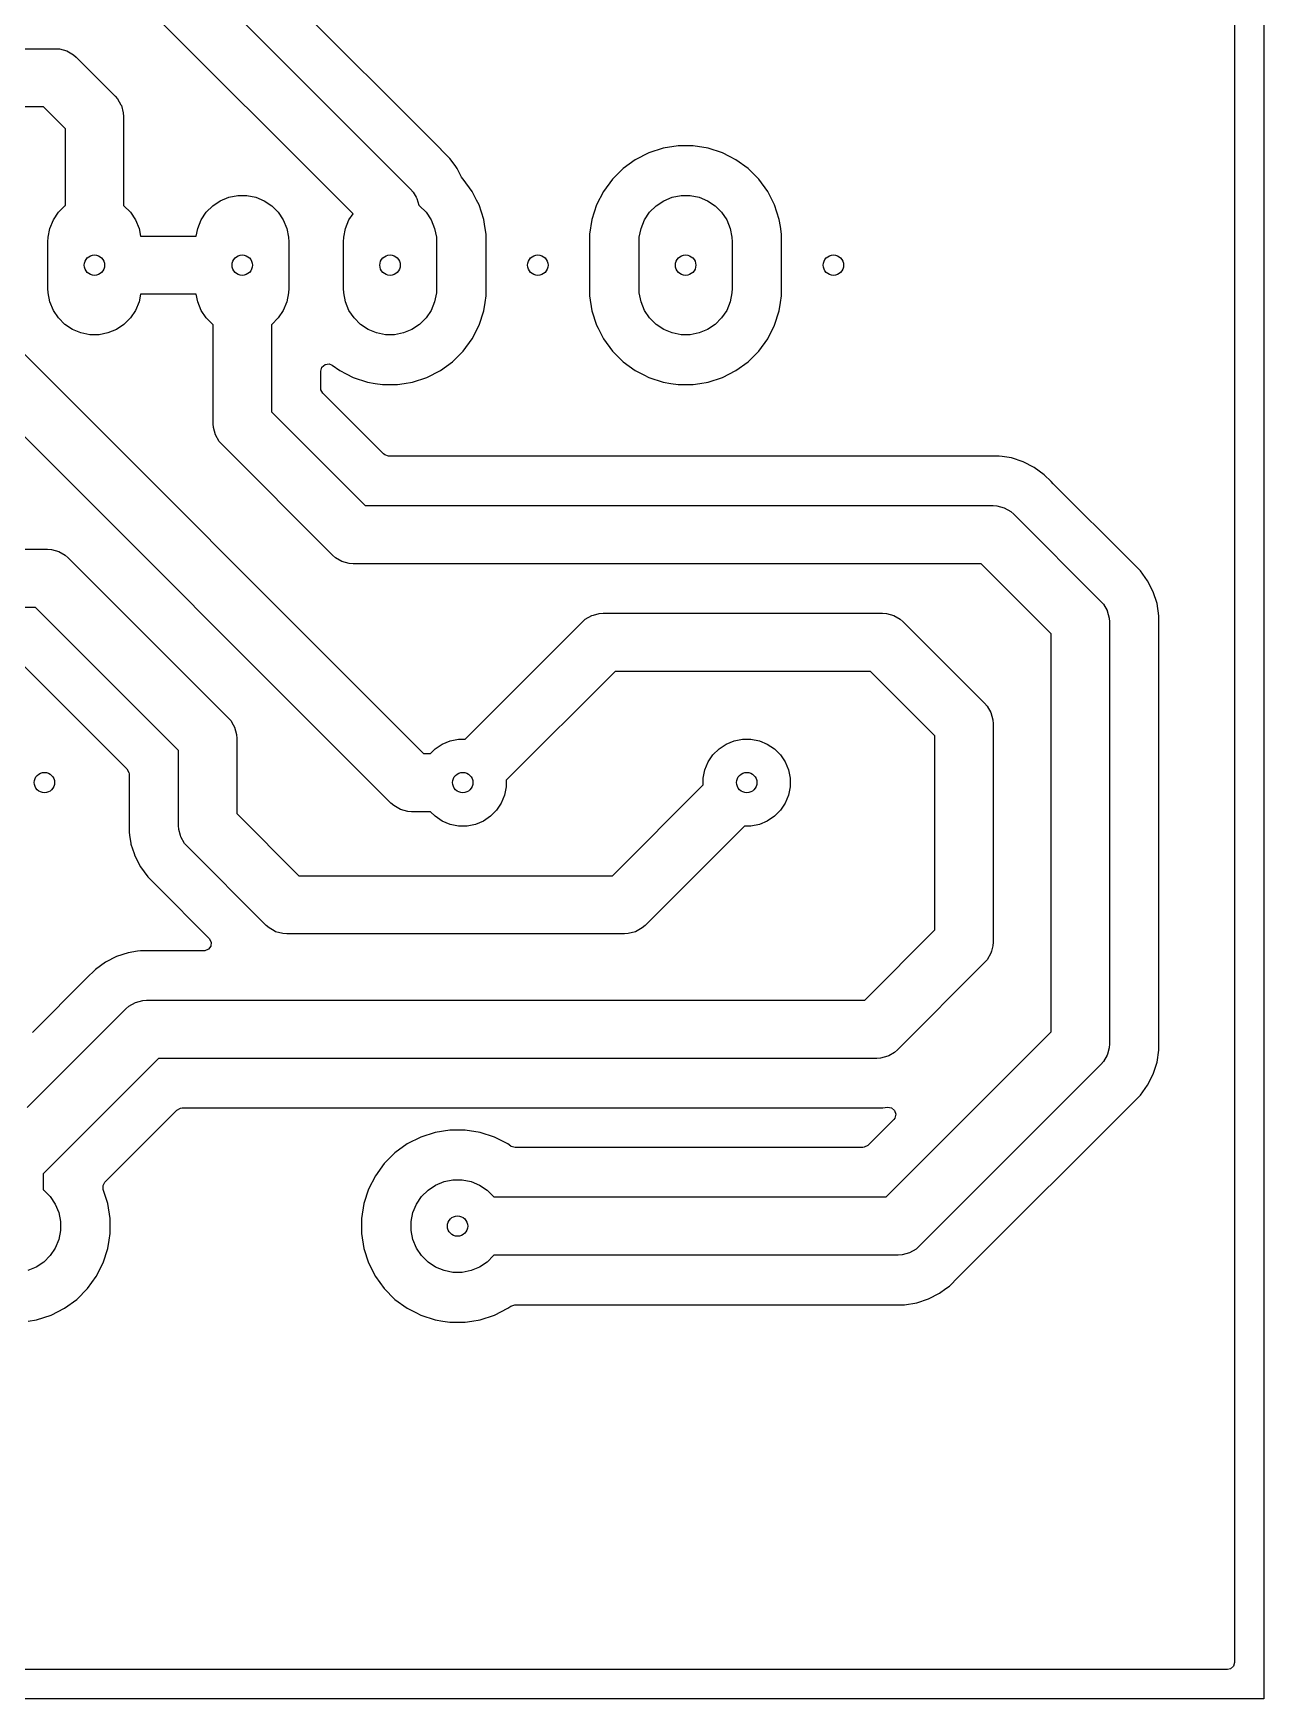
# Model space of a CAD drawing. Header units: millimetres. Extents: x 20 to 61.9, y -64 to -20.
# Drawn here: x 40.75 to 61.9, y -64 to -35.39 of the extents above; entities that cross this region are included whole.
import ezdxf

# ---------------------------------------------------------------- set-up
doc = ezdxf.new("R2010")
doc.units = ezdxf.units.MM
doc.layers.add('B.Cu', color=253, linetype='CONTINUOUS', true_color=0x83a598)
doc.layers.add('Edge.Cuts', color=40, linetype='CONTINUOUS', true_color=0xfabd2f)

msp = doc.modelspace()

# ---------------------------------------------------------------- linework, layer by layer
at = {"layer": 'B.Cu', "linetype": 'CONTINUOUS'}
for p, q in [((61.3995, -20.6245), (61.3995, -63.3755)), ((43.121853, -33.948147), (47.238553, -38.064847)), ((47.761665, -37.38517), (44.388676, -34.012181)), ((46.248722, -38.489228), (42.561194, -34.8017)), ((36.017105, -35.6517), (41.1384, -35.6517)), ((41.1384, -35.6517), (41.203648, -35.655977)), ((41.203648, -35.655977), (41.203663, -35.655977)), ((41.203663, -35.655977), (41.329742, -35.68976)), ((41.329742, -35.68976), (41.442781, -35.755023)), ((41.442781, -35.755023), (41.442796, -35.755038)), ((41.442796, -35.755038), (41.491953, -35.798147)), ((41.491953, -35.798147), (42.158554, -36.464747)), ((42.158554, -36.464747), (42.201661, -36.513903)), ((42.201661, -36.513903), (42.201677, -36.513919)), ((42.201677, -36.513919), (42.259251, -36.61364)), ((42.259251, -36.61364), (42.26694, -36.626958)), ((40.931294, -36.6517), (36.017105, -36.6517)), ((41.305, -37.025406), (40.931294, -36.6517)), ((42.26694, -36.626958), (42.300723, -36.753037)), ((42.300723, -36.753037), (42.300723, -36.753052)), ((42.300723, -36.753052), (42.305, -36.8183)), ((42.305, -36.8183), (42.305, -38.34657)), ((41.305, -38.34657), (41.305, -37.025406)), ((47.76168, -37.385184), (47.761665, -37.38517)), ((47.764791, -37.388295), (47.76168, -37.385184)), ((47.764792, -37.388296), (47.764791, -37.388295)), ((47.915104, -37.538608), (47.764792, -37.388296)), ((51.331423, -37.440422), (51.099945, -37.558368)), ((51.578506, -37.36014), (51.331423, -37.440422)), ((51.835098, -37.3195), (51.578506, -37.36014)), ((51.835103, -37.3195), (51.835098, -37.3195)), ((52.094897, -37.3195), (51.835103, -37.3195)), ((52.094902, -37.3195), (52.094897, -37.3195)), ((52.351493, -37.36014), (52.094902, -37.3195)), ((52.598576, -37.440422), (52.351493, -37.36014)), ((52.71982, -37.5022), (52.598576, -37.440422)), ((47.915106, -37.538611), (47.915104, -37.538608)), ((47.91511, -37.538615), (47.915106, -37.538611)), ((48.002356, -37.658701), (47.91511, -37.538615)), ((48.040051, -37.710584), (48.002356, -37.658701)), ((48.114559, -37.856816), (48.040051, -37.710584)), ((50.889768, -37.711071), (50.706071, -37.894768)), ((50.889774, -37.711066), (50.889768, -37.711071)), ((51.099945, -37.558368), (50.889774, -37.711066)), ((52.830051, -37.558366), (52.71982, -37.5022)), ((52.830053, -37.558367), (52.830051, -37.558366)), ((52.830054, -37.558368), (52.830053, -37.558367)), ((53.039566, -37.710587), (52.830054, -37.558368)), ((53.040229, -37.711069), (53.039566, -37.710587)), ((53.223931, -37.894771), (53.040229, -37.711069)), ((48.137363, -37.888203), (48.114559, -37.856816)), ((48.143931, -37.894771), (48.137363, -37.888203)), ((48.296634, -38.104949), (48.143931, -37.894771)), ((50.706066, -37.894774), (50.553368, -38.104945)), ((50.706071, -37.894768), (50.706066, -37.894774)), ((53.376634, -38.104949), (53.223931, -37.894771)), ((43.837485, -38.351592), (43.967883, -38.264463)), ((43.967883, -38.264463), (44.112772, -38.204448)), ((44.112772, -38.204448), (44.266586, -38.173852)), ((44.266586, -38.173852), (44.423414, -38.173852)), ((44.423414, -38.173852), (44.577228, -38.204448)), ((44.577228, -38.204448), (44.722117, -38.264463)), ((44.722117, -38.264463), (44.852515, -38.351592)), ((47.238553, -38.064847), (47.281661, -38.114003)), ((47.281661, -38.114003), (47.281677, -38.114019)), ((47.281677, -38.114019), (47.333886, -38.204448)), ((47.333886, -38.204448), (47.34694, -38.227058)), ((47.34694, -38.227058), (47.377647, -38.341657)), ((47.377647, -38.341657), (47.392515, -38.351592)), ((48.371787, -38.252445), (48.296634, -38.104949)), ((48.414577, -38.336423), (48.371787, -38.252445)), ((48.414577, -38.336425), (48.414577, -38.336423)), ((48.414579, -38.336428), (48.414577, -38.336425)), ((48.49486, -38.583507), (48.414579, -38.336428)), ((50.435422, -38.336423), (50.35514, -38.583506)), ((50.553368, -38.104945), (50.435422, -38.336423)), ((51.457485, -38.351592), (51.587883, -38.264463)), ((51.587883, -38.264463), (51.732772, -38.204448)), ((51.732772, -38.204448), (51.886586, -38.173852)), ((51.886586, -38.173852), (52.043414, -38.173852)), ((52.043414, -38.173852), (52.197228, -38.204448)), ((52.197228, -38.204448), (52.342117, -38.264463)), ((52.342117, -38.264463), (52.472515, -38.351592)), ((53.451787, -38.252445), (53.376634, -38.104949)), ((53.494577, -38.336423), (53.451787, -38.252445)), ((53.494577, -38.336425), (53.494577, -38.336423)), ((53.494579, -38.336428), (53.494577, -38.336425)), ((53.57486, -38.583507), (53.494579, -38.336428)), ((41.039448, -38.737772), (41.099463, -38.592883)), ((41.099463, -38.592883), (41.186592, -38.462485)), ((41.186592, -38.462485), (41.297485, -38.351592)), ((41.297485, -38.351592), (41.305, -38.34657)), ((42.305, -38.34657), (42.312515, -38.351592)), ((42.312515, -38.351592), (42.423408, -38.462485)), ((42.423408, -38.462485), (42.510537, -38.592883)), ((42.510537, -38.592883), (42.570552, -38.737772)), ((43.579448, -38.737772), (43.639463, -38.592883)), ((43.639463, -38.592883), (43.726592, -38.462485)), ((43.726592, -38.462485), (43.837485, -38.351592)), ((44.852515, -38.351592), (44.963408, -38.462485)), ((44.963408, -38.462485), (45.050537, -38.592883)), ((45.050537, -38.592883), (45.110552, -38.737772)), ((46.119448, -38.737772), (46.179463, -38.592883)), ((46.179463, -38.592883), (46.248722, -38.489228)), ((47.392515, -38.351592), (47.503408, -38.462485)), ((47.503408, -38.462485), (47.590537, -38.592883)), ((47.590537, -38.592883), (47.650552, -38.737772)), ((48.513947, -38.704021), (48.49486, -38.583507)), ((50.35514, -38.583506), (50.3145, -38.840097)), ((51.199448, -38.737772), (51.259463, -38.592883)), ((51.259463, -38.592883), (51.346592, -38.462485)), ((51.346592, -38.462485), (51.457485, -38.351592)), ((52.472515, -38.351592), (52.583408, -38.462485)), ((52.583408, -38.462485), (52.670537, -38.592883)), ((52.670537, -38.592883), (52.730552, -38.737772)), ((53.593947, -38.704021), (53.57486, -38.583507)), ((41.005, -38.97), (41.008852, -38.891586)), ((41.008852, -38.891586), (41.039448, -38.737772)), ((42.570552, -38.737772), (42.596854, -38.87)), ((42.596854, -38.87), (43.553146, -38.87)), ((43.553146, -38.87), (43.579448, -38.737772)), ((45.110552, -38.737772), (45.141148, -38.891586)), ((45.141148, -38.891586), (45.145, -38.97)), ((46.085, -38.97), (46.088852, -38.891586)), ((46.088852, -38.891586), (46.119448, -38.737772)), ((47.650552, -38.737772), (47.681148, -38.891586)), ((47.681148, -38.891586), (47.685, -38.97)), ((48.5355, -38.840097), (48.513947, -38.704021)), ((48.5355, -39.899902), (48.5355, -38.840097)), ((50.3145, -38.840097), (50.3145, -39.899902)), ((51.165, -38.97), (51.168852, -38.891586)), ((51.168852, -38.891586), (51.199448, -38.737772)), ((52.730552, -38.737772), (52.761148, -38.891586)), ((52.761148, -38.891586), (52.765, -38.97)), ((53.6155, -38.840097), (53.593947, -38.704021)), ((53.6155, -39.899902), (53.6155, -38.840097)), ((41.005, -39.77), (41.005, -38.97)), ((45.145, -38.97), (45.145, -39.77)), ((46.085, -39.77), (46.085, -38.97)), ((47.685, -38.97), (47.685, -39.77)), ((51.165, -39.77), (51.165, -38.97)), ((52.765, -38.97), (52.765, -39.77)), ((41.008852, -39.848414), (41.005, -39.77)), ((45.145, -39.77), (45.141148, -39.848414)), ((46.088852, -39.848414), (46.085, -39.77)), ((47.685, -39.77), (47.681148, -39.848414)), ((51.168852, -39.848414), (51.165, -39.77)), ((52.765, -39.77), (52.761148, -39.848414)), ((41.039448, -40.002228), (41.008852, -39.848414)), ((41.099463, -40.147117), (41.039448, -40.002228)), ((42.570552, -40.002228), (42.510537, -40.147117)), ((42.596854, -39.87), (42.570552, -40.002228)), ((43.553146, -39.87), (42.596854, -39.87)), ((43.579448, -40.002228), (43.553146, -39.87)), ((43.639463, -40.147117), (43.579448, -40.002228)), ((45.110552, -40.002228), (45.050537, -40.147117)), ((45.141148, -39.848414), (45.110552, -40.002228)), ((46.119448, -40.002228), (46.088852, -39.848414)), ((46.179463, -40.147117), (46.119448, -40.002228)), ((47.650552, -40.002228), (47.590537, -40.147117)), ((47.681148, -39.848414), (47.650552, -40.002228)), ((48.49486, -40.156493), (48.517539, -40.013298)), ((48.517539, -40.013298), (48.5355, -39.899902)), ((50.3145, -39.899902), (50.35514, -40.156493)), ((51.199448, -40.002228), (51.168852, -39.848414)), ((51.259463, -40.147117), (51.199448, -40.002228)), ((52.730552, -40.002228), (52.670537, -40.147117)), ((52.761148, -39.848414), (52.730552, -40.002228)), ((53.57486, -40.156493), (53.597539, -40.013298)), ((53.597539, -40.013298), (53.6155, -39.899902)), ((41.186592, -40.277515), (41.099463, -40.147117)), ((41.297485, -40.388408), (41.186592, -40.277515)), ((42.423408, -40.277515), (42.312515, -40.388408)), ((42.510537, -40.147117), (42.423408, -40.277515)), ((43.726592, -40.277515), (43.639463, -40.147117)), ((43.837485, -40.388408), (43.726592, -40.277515)), ((44.963408, -40.277515), (44.852515, -40.388408)), ((45.050537, -40.147117), (44.963408, -40.277515)), ((46.266592, -40.277515), (46.179463, -40.147117)), ((46.377485, -40.388408), (46.266592, -40.277515)), ((47.503408, -40.277515), (47.392515, -40.388408)), ((47.590537, -40.147117), (47.503408, -40.277515)), ((48.414579, -40.403572), (48.49486, -40.156493)), ((50.35514, -40.156493), (50.435422, -40.403576)), ((51.346592, -40.277515), (51.259463, -40.147117)), ((51.457485, -40.388408), (51.346592, -40.277515)), ((52.583408, -40.277515), (52.472515, -40.388408)), ((52.670537, -40.147117), (52.583408, -40.277515)), ((53.494579, -40.403572), (53.57486, -40.156493)), ((46.900888, -48.613554), (38.911447, -40.624112)), ((40.05779, -40.356243), (47.461548, -47.76)), ((41.427883, -40.475537), (41.297485, -40.388408)), ((41.572772, -40.535552), (41.427883, -40.475537)), ((41.726586, -40.566148), (41.572772, -40.535552)), ((41.883414, -40.566148), (41.726586, -40.566148)), ((42.037228, -40.535552), (41.883414, -40.566148)), ((42.182117, -40.475537), (42.037228, -40.535552)), ((42.312515, -40.388408), (42.182117, -40.475537)), ((43.845, -40.393429), (43.837485, -40.388408)), ((43.845, -42.095), (43.845, -40.393429)), ((44.852515, -40.388408), (44.845, -40.393429)), ((44.845, -40.393429), (44.845, -41.887893)), ((46.507883, -40.475537), (46.377485, -40.388408)), ((46.652772, -40.535552), (46.507883, -40.475537)), ((46.806586, -40.566148), (46.652772, -40.535552)), ((46.963414, -40.566148), (46.806586, -40.566148)), ((47.117228, -40.535552), (46.963414, -40.566148)), ((47.262117, -40.475537), (47.117228, -40.535552)), ((47.392515, -40.388408), (47.262117, -40.475537)), ((48.296634, -40.635051), (48.414579, -40.403572)), ((50.435422, -40.403576), (50.459714, -40.45125)), ((50.459714, -40.45125), (50.553366, -40.635051)), ((51.587883, -40.475537), (51.457485, -40.388408)), ((51.732772, -40.535552), (51.587883, -40.475537)), ((51.886586, -40.566148), (51.732772, -40.535552)), ((52.043414, -40.566148), (51.886586, -40.566148)), ((52.197228, -40.535552), (52.043414, -40.566148)), ((52.342117, -40.475537), (52.197228, -40.535552)), ((52.472515, -40.388408), (52.342117, -40.475537)), ((53.376634, -40.635051), (53.494579, -40.403572)), ((47.960229, -41.028931), (48.143931, -40.845229)), ((48.143931, -40.845229), (48.296634, -40.635051)), ((50.553366, -40.635051), (50.706069, -40.845229)), ((50.706069, -40.845229), (50.889771, -41.028931)), ((53.040229, -41.028931), (53.223931, -40.845229)), ((53.223931, -40.845229), (53.376634, -40.635051)), ((45.6955, -41.189271), (45.715185, -41.122232)), ((45.6955, -41.484243), (45.6955, -41.189271)), ((45.715185, -41.122232), (45.767989, -41.076477)), ((45.767989, -41.076477), (45.837147, -41.066533)), ((45.837147, -41.066533), (45.892382, -41.088951)), ((45.892382, -41.088951), (46.019949, -41.181634)), ((46.019949, -41.181634), (46.129312, -41.237357)), ((47.518572, -41.299579), (47.750051, -41.181634)), ((47.750051, -41.181634), (47.960229, -41.028931)), ((50.889771, -41.028931), (51.099949, -41.181634)), ((51.099949, -41.181634), (51.247445, -41.256787)), ((52.598572, -41.299579), (52.830051, -41.181634)), ((52.830051, -41.181634), (53.040229, -41.028931)), ((45.698334, -41.510601), (45.6955, -41.484243)), ((46.129312, -41.237357), (46.251423, -41.299577)), ((46.251423, -41.299577), (46.251425, -41.299577)), ((46.251425, -41.299577), (46.251428, -41.299579)), ((46.251428, -41.299579), (46.498507, -41.37986)), ((46.498507, -41.37986), (46.630706, -41.400797)), ((46.630706, -41.400797), (46.755098, -41.4205)), ((46.755098, -41.4205), (46.755103, -41.4205)), ((46.755103, -41.4205), (47.014902, -41.4205)), ((47.014902, -41.4205), (47.128298, -41.402539)), ((47.128298, -41.402539), (47.271493, -41.37986)), ((47.271493, -41.37986), (47.518572, -41.299579)), ((51.247445, -41.256787), (51.331423, -41.299577)), ((51.331423, -41.299577), (51.331425, -41.299577)), ((51.331425, -41.299577), (51.331428, -41.299579)), ((51.331428, -41.299579), (51.578507, -41.37986)), ((51.578507, -41.37986), (51.710706, -41.400797)), ((51.710706, -41.400797), (51.835098, -41.4205)), ((51.835098, -41.4205), (51.835103, -41.4205)), ((51.835103, -41.4205), (52.094902, -41.4205)), ((52.094902, -41.4205), (52.208298, -41.402539)), ((52.208298, -41.402539), (52.351493, -41.37986)), ((52.351493, -41.37986), (52.598572, -41.299579)), ((45.731819, -41.571924), (45.698334, -41.510601)), ((46.773076, -42.613181), (45.731819, -41.571924)), ((44.845, -41.887893), (46.457107, -43.5)), ((43.849277, -42.160247), (43.845, -42.095)), ((43.849277, -42.160263), (43.849277, -42.160247)), ((43.88306, -42.286342), (43.849277, -42.160263)), ((43.948323, -42.399381), (43.88306, -42.286342)), ((43.948338, -42.399396), (43.948323, -42.399381)), ((43.991447, -42.448553), (43.948338, -42.399396)), ((45.896447, -44.353554), (43.991447, -42.448553)), ((46.793718, -42.629815), (46.773076, -42.613181)), ((46.860757, -42.6495), (46.793718, -42.629815)), ((57.356286, -42.6495), (46.860757, -42.6495)), ((57.356287, -42.6495), (57.356286, -42.6495)), ((57.404957, -42.657208), (57.356287, -42.6495)), ((57.56624, -42.682753), (57.404957, -42.657208)), ((57.566241, -42.682753), (57.56624, -42.682753)), ((57.566243, -42.682754), (57.566241, -42.682753)), ((57.768412, -42.748443), (57.566243, -42.682754)), ((57.768413, -42.748443), (57.768412, -42.748443)), ((57.768414, -42.748444), (57.768413, -42.748443)), ((57.95782, -42.844951), (57.768414, -42.748444)), ((58.129784, -42.969889), (57.95782, -42.844951)), ((58.129788, -42.969893), (58.129784, -42.969889)), ((58.129792, -42.969896), (58.129788, -42.969893)), ((58.248653, -43.088757), (58.129792, -42.969896)), ((58.284435, -43.124539), (58.248653, -43.088757)), ((58.284444, -43.124549), (58.284435, -43.124539)), ((59.629791, -44.469895), (58.284444, -43.124549)), ((46.457107, -43.5), (57.25, -43.5)), ((57.25, -43.5), (57.315248, -43.504277)), ((57.315248, -43.504277), (57.315263, -43.504277)), ((57.315263, -43.504277), (57.441342, -43.53806)), ((57.441342, -43.53806), (57.554381, -43.603323)), ((57.554381, -43.603323), (57.554396, -43.603338)), ((57.554396, -43.603338), (57.603553, -43.646447)), ((57.603553, -43.646447), (59.103553, -45.146446)), ((36.5, -44.25), (41, -44.25)), ((41, -44.25), (41.065248, -44.254277)), ((41.065248, -44.254277), (41.065263, -44.254277)), ((41.065263, -44.254277), (41.191342, -44.28806)), ((41.191342, -44.28806), (41.304381, -44.353323)), ((41.304381, -44.353323), (41.304396, -44.353338)), ((41.304396, -44.353338), (41.353553, -44.396447)), ((41.353553, -44.396447), (44.103553, -47.146446)), ((45.945603, -44.396661), (45.896447, -44.353554)), ((45.945619, -44.396677), (45.945603, -44.396661)), ((46.058658, -44.46194), (45.945619, -44.396677)), ((46.184737, -44.495723), (46.058658, -44.46194)), ((46.184752, -44.495723), (46.184737, -44.495723)), ((46.25, -44.5), (46.184752, -44.495723)), ((57.042894, -44.5), (46.25, -44.5)), ((58.25, -45.707106), (57.042894, -44.5)), ((59.780109, -44.620213), (59.629791, -44.469895)), ((59.905048, -44.792179), (59.780109, -44.620213)), ((59.905049, -44.792181), (59.905048, -44.792179)), ((59.905051, -44.792184), (59.905049, -44.792181)), ((60.001557, -44.981588), (59.905051, -44.792184)), ((59.103553, -45.146446), (59.146668, -45.19561)), ((59.146668, -45.19561), (59.146677, -45.195619)), ((59.146677, -45.195619), (59.209828, -45.305)), ((60.067246, -45.183757), (60.001557, -44.981588)), ((60.1005, -45.393713), (60.067246, -45.183757)), ((40.792894, -45.25), (36.707107, -45.25)), ((43.25, -47.707106), (40.792894, -45.25)), ((50.191447, -45.496446), (50.240611, -45.45333)), ((50.240611, -45.45333), (50.240619, -45.453323)), ((50.240619, -45.453323), (50.353658, -45.38806)), ((50.353658, -45.38806), (50.380301, -45.38092)), ((50.380301, -45.38092), (50.479737, -45.354277)), ((50.479737, -45.354277), (50.479752, -45.354277)), ((50.479752, -45.354277), (50.545, -45.35)), ((50.545, -45.35), (55.35, -45.35)), ((55.35, -45.35), (55.415248, -45.354277)), ((55.415248, -45.354277), (55.415263, -45.354277)), ((55.415263, -45.354277), (55.541342, -45.38806)), ((55.541342, -45.38806), (55.654381, -45.453323)), ((55.654381, -45.453323), (55.654396, -45.453338)), ((55.654396, -45.453338), (55.703553, -45.496447)), ((59.209828, -45.305), (59.21194, -45.308658)), ((59.21194, -45.308658), (59.245723, -45.434737)), ((59.245723, -45.434737), (59.245723, -45.434752)), ((59.245723, -45.434752), (59.25, -45.5)), ((60.1005, -52.643714), (60.1005, -45.393713)), ((48.174283, -47.513611), (50.191447, -45.496446)), ((55.703553, -45.496447), (57.103553, -46.896447)), ((58.25, -52.542893), (58.25, -45.707106)), ((59.25, -45.5), (59.25, -52.75)), ((40.476924, -46.136819), (42.363181, -48.023076)), ((50.752107, -46.35), (48.881389, -48.220717)), ((55.142894, -46.35), (50.752107, -46.35)), ((56.25, -47.457106), (55.142894, -46.35)), ((57.103553, -46.896447), (57.146661, -46.945603)), ((44.103553, -47.146446), (44.146668, -47.19561)), ((44.146668, -47.19561), (44.146677, -47.195619)), ((44.146677, -47.195619), (44.189918, -47.270515)), ((57.146661, -46.945603), (57.146677, -46.945619)), ((57.146677, -46.945619), (57.21194, -47.058658)), ((57.21194, -47.058658), (57.245723, -47.184737)), ((57.245723, -47.184737), (57.245723, -47.184752)), ((57.245723, -47.184752), (57.25, -47.25)), ((44.189918, -47.270515), (44.21194, -47.308658)), ((44.21194, -47.308658), (44.245723, -47.434737)), ((44.245723, -47.434737), (44.245723, -47.434752)), ((44.245723, -47.434752), (44.25, -47.5)), ((56.25, -50.792893), (56.25, -47.457106)), ((57.25, -47.25), (57.25, -51)), ((43.25, -49), (43.25, -47.707106)), ((44.25, -47.5), (44.25, -48.792893)), ((47.461548, -47.76), (47.579447, -47.76)), ((47.579447, -47.76), (47.659205, -47.680242)), ((47.659205, -47.680242), (47.781452, -47.598559)), ((47.781452, -47.598559), (47.917286, -47.542295)), ((47.917286, -47.542295), (48.061487, -47.513611)), ((48.061487, -47.513611), (48.174283, -47.513611)), ((52.353559, -47.906452), (52.435242, -47.784205)), ((52.435242, -47.784205), (52.539205, -47.680242)), ((52.539205, -47.680242), (52.661452, -47.598559)), ((52.661452, -47.598559), (52.797286, -47.542295)), ((52.797286, -47.542295), (52.941487, -47.513611)), ((52.941487, -47.513611), (53.088513, -47.513611)), ((53.088513, -47.513611), (53.232714, -47.542295)), ((53.232714, -47.542295), (53.368548, -47.598559)), ((53.368548, -47.598559), (53.490795, -47.680242)), ((53.490795, -47.680242), (53.594758, -47.784205)), ((53.594758, -47.784205), (53.676441, -47.906452)), ((42.363181, -48.023076), (42.396666, -48.084399)), ((52.268611, -48.186487), (52.297295, -48.042286)), ((52.297295, -48.042286), (52.353559, -47.906452)), ((53.676441, -47.906452), (53.732705, -48.042286)), ((53.732705, -48.042286), (53.761389, -48.186487)), ((42.396666, -48.084399), (42.3995, -48.110757)), ((42.3995, -48.110757), (42.3995, -49.106287)), ((48.881389, -48.333513), (48.852705, -48.477714)), ((48.881389, -48.220717), (48.881389, -48.333513)), ((50.707894, -49.86), (52.268611, -48.299282)), ((52.268611, -48.299282), (52.268611, -48.186487)), ((53.761389, -48.333513), (53.732705, -48.477714)), ((53.761389, -48.186487), (53.761389, -48.333513)), ((46.950044, -48.656661), (46.900888, -48.613554)), ((48.796441, -48.613548), (48.714758, -48.735795)), ((48.852705, -48.477714), (48.796441, -48.613548)), ((53.676441, -48.613548), (53.594758, -48.735795)), ((53.732705, -48.477714), (53.676441, -48.613548)), ((44.25, -48.792893), (45.317107, -49.86)), ((46.95006, -48.656677), (46.950044, -48.656661)), ((47.063099, -48.72194), (46.95006, -48.656677)), ((47.189178, -48.755723), (47.063099, -48.72194)), ((47.189193, -48.755723), (47.189178, -48.755723)), ((47.254441, -48.76), (47.189193, -48.755723)), ((47.579447, -48.76), (47.254441, -48.76)), ((47.659205, -48.839758), (47.579447, -48.76)), ((47.781452, -48.921441), (47.659205, -48.839758)), ((47.917286, -48.977705), (47.781452, -48.921441)), ((48.488548, -48.921441), (48.352714, -48.977705)), ((48.610795, -48.839758), (48.488548, -48.921441)), ((48.714758, -48.735795), (48.610795, -48.839758)), ((53.368548, -48.921441), (53.232714, -48.977705)), ((53.490795, -48.839758), (53.368548, -48.921441)), ((53.594758, -48.735795), (53.490795, -48.839758)), ((42.3995, -49.106287), (42.409534, -49.169644)), ((42.409534, -49.169644), (42.430601, -49.302654)), ((43.254277, -49.065247), (43.25, -49)), ((43.254277, -49.065263), (43.254277, -49.065247)), ((43.282246, -49.169644), (43.254277, -49.065263)), ((43.28806, -49.191342), (43.282246, -49.169644)), ((43.353323, -49.304381), (43.28806, -49.191342)), ((48.061487, -49.006389), (47.917286, -48.977705)), ((48.208513, -49.006389), (48.061487, -49.006389)), ((48.352714, -48.977705), (48.208513, -49.006389)), ((52.975718, -49.006389), (51.268553, -50.713553)), ((53.088513, -49.006389), (52.975718, -49.006389)), ((53.232714, -48.977705), (53.088513, -49.006389)), ((42.430601, -49.302654), (42.432754, -49.316243)), ((42.432754, -49.316243), (42.486221, -49.480798)), ((42.486221, -49.480798), (42.498444, -49.518414)), ((43.353338, -49.304396), (43.353323, -49.304381)), ((43.396447, -49.353553), (43.353338, -49.304396)), ((44.756446, -50.713553), (43.396447, -49.353553)), ((42.498444, -49.518414), (42.594951, -49.70782)), ((42.594951, -49.70782), (42.719889, -49.879784)), ((42.719889, -49.879784), (42.719893, -49.879788)), ((42.719893, -49.879788), (42.719896, -49.879792)), ((42.719896, -49.879792), (42.870208, -50.030104)), ((42.870208, -50.030104), (42.874538, -50.034434)), ((42.874538, -50.034434), (42.874549, -50.034444)), ((42.874549, -50.034444), (43.777923, -50.937819)), ((45.317107, -49.86), (50.707894, -49.86)), ((44.80561, -50.756668), (44.756446, -50.713553)), ((44.805619, -50.756677), (44.80561, -50.756668)), ((44.895655, -50.808659), (44.805619, -50.756677)), ((44.918658, -50.82194), (44.895655, -50.808659)), ((45.044737, -50.855723), (44.918658, -50.82194)), ((45.044752, -50.855723), (45.044737, -50.855723)), ((45.11, -50.86), (45.044752, -50.855723)), ((50.915, -50.86), (45.11, -50.86)), ((50.980248, -50.855723), (50.915, -50.86)), ((50.980263, -50.855723), (50.980248, -50.855723)), ((51.106342, -50.82194), (50.980263, -50.855723)), ((51.129345, -50.808659), (51.106342, -50.82194)), ((51.219381, -50.756677), (51.129345, -50.808659)), ((51.219396, -50.756661), (51.219381, -50.756677)), ((51.268553, -50.713553), (51.219396, -50.756661)), ((55.042894, -52), (56.25, -50.792893)), ((42.38376, -51.182753), (42.181585, -51.248444)), ((42.54504, -51.157208), (42.38376, -51.182753)), ((42.593713, -51.149499), (42.54504, -51.157208)), ((42.806287, -51.149499), (42.593713, -51.149499)), ((42.811398, -51.149499), (42.806287, -51.149499)), ((42.811422, -51.1495), (42.811398, -51.149499)), ((43.690242, -51.1495), (42.811422, -51.1495)), ((43.699088, -51.149184), (43.690242, -51.1495)), ((43.764552, -51.124767), (43.699088, -51.149184)), ((43.806424, -51.068834), (43.764552, -51.124767)), ((43.777923, -50.937819), (43.811408, -50.999142)), ((43.811408, -50.999142), (43.806424, -51.068834)), ((57.21194, -51.191342), (57.146677, -51.304381)), ((57.221086, -51.157208), (57.21194, -51.191342)), ((57.245723, -51.065263), (57.221086, -51.157208)), ((57.25, -51), (57.245723, -51.065247)), ((57.245723, -51.065247), (57.245723, -51.065263)), ((41.820209, -51.469894), (41.669893, -51.620211)), ((41.820213, -51.46989), (41.820209, -51.469894)), ((41.992179, -51.344951), (41.820213, -51.46989)), ((42.181585, -51.248444), (41.992179, -51.344951)), ((57.103553, -51.353554), (55.603553, -52.853553)), ((57.146668, -51.304389), (57.103553, -51.353554)), ((57.146677, -51.304381), (57.146668, -51.304389)), ((41.669893, -51.620211), (40.73768, -52.552423)), ((42.395619, -52.103323), (42.508658, -52.03806)), ((42.508658, -52.03806), (42.634737, -52.004277)), ((42.634737, -52.004277), (42.634752, -52.004277)), ((42.634752, -52.004277), (42.7, -52)), ((42.7, -52), (55.042894, -52)), ((40.65, -53.842893), (42.346447, -52.146447)), ((42.346447, -52.146447), (42.395603, -52.103338)), ((42.395603, -52.103338), (42.395619, -52.103323)), ((55.412894, -55.38), (58.25, -52.542893)), ((60.1005, -52.856287), (60.1005, -52.643714)), ((55.554381, -52.896677), (55.455867, -52.953554)), ((55.554396, -52.896661), (55.554381, -52.896677)), ((55.603553, -52.853553), (55.554396, -52.896661)), ((59.216262, -52.925213), (59.21194, -52.941342)), ((59.245723, -52.815263), (59.216262, -52.925213)), ((59.25, -52.75), (59.245723, -52.815247)), ((59.245723, -52.815247), (59.245723, -52.815263)), ((60.067246, -53.066243), (60.1005, -52.856287)), ((42.907106, -53), (40.925, -54.982106)), ((55.25, -53), (42.907106, -53)), ((55.315248, -52.995723), (55.25, -53)), ((55.315263, -52.995723), (55.315248, -52.995723)), ((55.441342, -52.96194), (55.315263, -52.995723)), ((55.455867, -52.953554), (55.441342, -52.96194)), ((59.103553, -53.103554), (55.973553, -56.233553)), ((59.146668, -53.054389), (59.103553, -53.103554)), ((59.146677, -53.054381), (59.146668, -53.054389)), ((59.21194, -52.941342), (59.146677, -53.054381)), ((60.001557, -53.268412), (60.067246, -53.066243)), ((59.780109, -53.629786), (59.905048, -53.45782)), ((59.905047, -53.45782), (59.905051, -53.457816)), ((59.905048, -53.45782), (59.905047, -53.45782)), ((59.905051, -53.457816), (60.001557, -53.268412)), ((56.65717, -56.752723), (59.780104, -53.629792)), ((59.780104, -53.629792), (59.780106, -53.629788)), ((59.780106, -53.629788), (59.780109, -53.629786)), ((41.985963, -55.12393), (43.223076, -53.886819)), ((43.223076, -53.886819), (43.284399, -53.853334)), ((43.284399, -53.853334), (43.310757, -53.8505)), ((43.310757, -53.8505), (55.356286, -53.8505)), ((55.541887, -54.048217), (55.096924, -54.493181)), ((55.356286, -53.8505), (55.356287, -53.8505)), ((55.356287, -53.8505), (55.434809, -53.838063)), ((55.434809, -53.838063), (55.504101, -53.847017)), ((55.504101, -53.847017), (55.557553, -53.892013)), ((55.559468, -54.026079), (55.541887, -54.048217)), ((55.557553, -53.892013), (55.578193, -53.958765)), ((55.578193, -53.958765), (55.559468, -54.026079)), ((47.411423, -54.350422), (47.179945, -54.468368)), ((47.658506, -54.27014), (47.411423, -54.350422)), ((47.915098, -54.2295), (47.658506, -54.27014)), ((47.915103, -54.2295), (47.915098, -54.2295)), ((48.174897, -54.2295), (47.915103, -54.2295)), ((48.174902, -54.2295), (48.174897, -54.2295)), ((48.431493, -54.27014), (48.174902, -54.2295)), ((48.678576, -54.350422), (48.431493, -54.27014)), ((48.910051, -54.468366), (48.678576, -54.350422)), ((46.969768, -54.621071), (46.786071, -54.804768)), ((46.969774, -54.621066), (46.969768, -54.621071)), ((47.179945, -54.468368), (46.969774, -54.621066)), ((48.961599, -54.505818), (48.910051, -54.468366)), ((48.967446, -54.509815), (48.961599, -54.505818)), ((49.034485, -54.5295), (48.967446, -54.509815)), ((55.009243, -54.5295), (49.034485, -54.5295)), ((55.035601, -54.526666), (55.009243, -54.5295)), ((55.096924, -54.493181), (55.035601, -54.526666)), ((46.786066, -54.804774), (46.633368, -55.014945)), ((46.786071, -54.804768), (46.786066, -54.804774)), ((40.925, -54.982106), (40.925, -55.25657)), ((41.95372, -55.180087), (41.985963, -55.12393)), ((41.955714, -55.249923), (41.95372, -55.180087)), ((46.633368, -55.014945), (46.515422, -55.246423)), ((47.537485, -55.261592), (47.667883, -55.174463)), ((47.667883, -55.174463), (47.812772, -55.114448)), ((47.812772, -55.114448), (47.966586, -55.083852)), ((47.966586, -55.083852), (48.123414, -55.083852)), ((48.123414, -55.083852), (48.277228, -55.114448)), ((48.277228, -55.114448), (48.422117, -55.174463)), ((48.422117, -55.174463), (48.552515, -55.261592)), ((40.925, -55.25657), (40.932515, -55.261592)), ((40.932515, -55.261592), (41.043408, -55.372485)), ((41.043408, -55.372485), (41.130537, -55.502883)), ((41.130537, -55.502883), (41.190552, -55.647772)), ((42.018228, -55.44232), (41.955714, -55.249923)), ((42.03486, -55.493506), (42.018228, -55.44232)), ((42.0755, -55.750097), (42.03486, -55.493506)), ((46.43514, -55.493506), (46.3945, -55.750097)), ((46.515422, -55.246423), (46.43514, -55.493506)), ((47.279448, -55.647772), (47.339463, -55.502883)), ((47.339463, -55.502883), (47.426592, -55.372485)), ((47.426592, -55.372485), (47.537485, -55.261592)), ((48.552515, -55.261592), (48.663408, -55.372485)), ((48.663408, -55.372485), (48.668429, -55.38)), ((48.668429, -55.38), (55.412894, -55.38)), ((41.190552, -55.647772), (41.221148, -55.801586)), ((42.0755, -56.009902), (42.0755, -55.750097)), ((46.3945, -55.750097), (46.3945, -56.009902)), ((47.248852, -55.801586), (47.279448, -55.647772)), ((41.221148, -55.958414), (41.190552, -56.112228)), ((41.221148, -55.801586), (41.221148, -55.958414)), ((42.057539, -56.123298), (42.0755, -56.009902)), ((46.3945, -56.009902), (46.43514, -56.266493)), ((47.248852, -55.958414), (47.248852, -55.801586)), ((47.279448, -56.112228), (47.248852, -55.958414)), ((41.130537, -56.257117), (41.043408, -56.387515)), ((41.190552, -56.112228), (41.130537, -56.257117)), ((41.954579, -56.513572), (42.03486, -56.266493)), ((42.03486, -56.266493), (42.057539, -56.123298)), ((46.43514, -56.266493), (46.515422, -56.513576)), ((47.339463, -56.257117), (47.279448, -56.112228)), ((47.426592, -56.387515), (47.339463, -56.257117)), ((55.811342, -56.34194), (55.685263, -56.375723)), ((55.924381, -56.276677), (55.811342, -56.34194)), ((55.924396, -56.276661), (55.924381, -56.276677)), ((55.973553, -56.233553), (55.924396, -56.276661)), ((40.802117, -56.585537), (40.657228, -56.645552)), ((40.932515, -56.498408), (40.802117, -56.585537)), ((41.043408, -56.387515), (40.932515, -56.498408)), ((41.836634, -56.745051), (41.954579, -56.513572)), ((46.515422, -56.513576), (46.633368, -56.745054)), ((47.537485, -56.498408), (47.426592, -56.387515)), ((47.667883, -56.585537), (47.537485, -56.498408)), ((47.812772, -56.645552), (47.667883, -56.585537)), ((47.966586, -56.676148), (47.812772, -56.645552)), ((48.277228, -56.645552), (48.123414, -56.676148)), ((48.422117, -56.585537), (48.277228, -56.645552)), ((48.552515, -56.498408), (48.422117, -56.585537)), ((48.663408, -56.387515), (48.552515, -56.498408)), ((48.668429, -56.38), (48.663408, -56.387515)), ((55.62, -56.38), (48.668429, -56.38)), ((55.685248, -56.375723), (55.62, -56.38)), ((55.685263, -56.375723), (55.685248, -56.375723)), ((41.683931, -56.955229), (41.836634, -56.745051)), ((46.633368, -56.745054), (46.786066, -56.955225)), ((48.123414, -56.676148), (47.966586, -56.676148)), ((56.437682, -56.955229), (56.499792, -56.910104)), ((56.499792, -56.910104), (56.650104, -56.759792)), ((56.650104, -56.759792), (56.650105, -56.75979)), ((56.650105, -56.75979), (56.657165, -56.75273)), ((56.657165, -56.75273), (56.65717, -56.752723)), ((41.290051, -57.291634), (41.500229, -57.138931)), ((41.500229, -57.138931), (41.683931, -56.955229)), ((46.786066, -56.955225), (46.786069, -56.955229)), ((46.786069, -56.955229), (46.969771, -57.138931)), ((46.969771, -57.138931), (47.179949, -57.291634)), ((55.726287, -57.2305), (55.936243, -57.197246)), ((55.936243, -57.197246), (56.138412, -57.131557)), ((56.138412, -57.131557), (56.327816, -57.035051)), ((56.327816, -57.035051), (56.437682, -56.955229)), ((40.668298, -57.512539), (40.811493, -57.48986)), ((40.811493, -57.48986), (41.058572, -57.409579)), ((41.058572, -57.409579), (41.290051, -57.291634)), ((47.179949, -57.291634), (47.327445, -57.366787)), ((47.327445, -57.366787), (47.411423, -57.409577)), ((47.411423, -57.409577), (47.411425, -57.409577)), ((47.411425, -57.409577), (47.411428, -57.409579)), ((47.411428, -57.409579), (47.658507, -57.48986)), ((47.658507, -57.48986), (47.790706, -57.510797)), ((47.790706, -57.510797), (47.915098, -57.5305)), ((48.174902, -57.5305), (48.288298, -57.512539)), ((48.288298, -57.512539), (48.431493, -57.48986)), ((48.431493, -57.48986), (48.678572, -57.409579)), ((48.678572, -57.409579), (48.910051, -57.291634)), ((48.910051, -57.291634), (48.961599, -57.254181)), ((48.961599, -57.254181), (49.027406, -57.230702)), ((49.027406, -57.230702), (49.034485, -57.2305)), ((49.034485, -57.2305), (55.726286, -57.2305)), ((55.726286, -57.2305), (55.726287, -57.2305)), ((47.915098, -57.5305), (47.915103, -57.5305)), ((47.915103, -57.5305), (48.174902, -57.5305)), ((61.2755, -63.4995), (20.6245, -63.4995)), ((61.327011, -63.488294), (61.2755, -63.4995)), ((61.379815, -63.442539), (61.327011, -63.488294)), ((61.3995, -63.3755), (61.379815, -63.442539))]:
    msp.add_line(p, q, dxfattribs=at)
at = {"layer": 'B.Cu'}
for centre in [(41.805, -39.37), (41.805, -39.37), (44.345, -39.37), (44.345, -39.37), (46.885, -39.37), (46.885, -39.37), (49.425, -39.37), (49.425, -39.37), (51.965, -39.37), (51.965, -39.37), (54.505, -39.37), (54.505, -39.37), (40.945, -48.26), (40.945, -48.26), (48.135, -48.26), (48.135, -48.26), (53.015, -48.26), (53.015, -48.26), (48.045, -55.88), (48.045, -55.88)]:
    msp.add_circle(centre, 0.175, dxfattribs=at)
at = {"layer": 'Edge.Cuts', "linetype": 'CONTINUOUS'}
for p, q in [((61.9, -20), (61.9, -64)), ((61.9, -64), (20, -64))]:
    msp.add_line(p, q, dxfattribs=at)
at = {"layer": 'Edge.Cuts'}
for centre in [(41.805, -39.37), (44.345, -39.37), (46.885, -39.37), (49.425, -39.37), (51.965, -39.37), (54.505, -39.37), (40.945, -48.26), (48.135, -48.26), (53.015, -48.26), (48.045, -55.88)]:
    msp.add_circle(centre, 0.175, dxfattribs=at)

doc.saveas('drawing.dxf')
